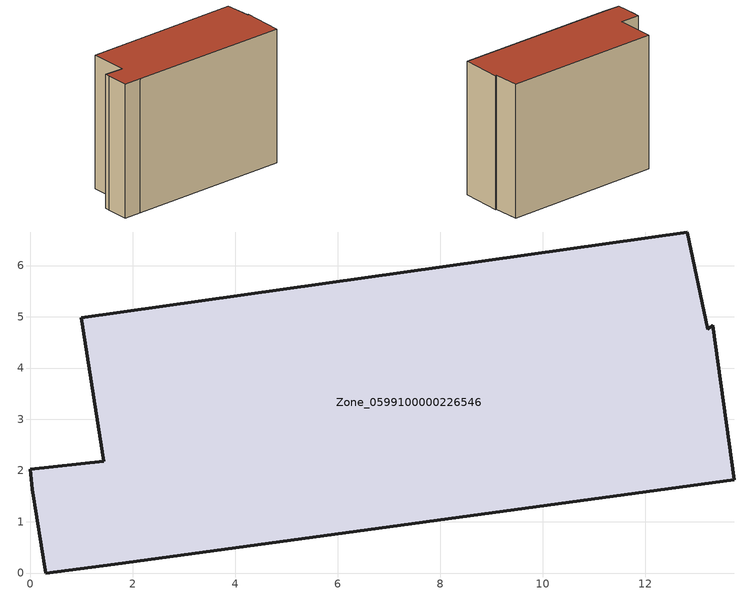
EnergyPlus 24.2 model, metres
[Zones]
Zone_0599100000226546
 floor ground (C_G): 0,2.03 1.43,2.18 0.99,4.98 12.81,6.66 13.22,4.75 13.31,4.84 13.73,1.82 1.65,0.17 0.3,0 0.04,1.63 z0
 wall outside (C_F): 1.43,2.18 0,2.03 0.04,1.63 0.3,0 1.65,0.17 13.73,1.82 13.31,4.84 13.22,4.75 12.81,6.66 0.99,4.98 1.43,2.18 z0:10.18
 roof outside (C_R): 13.31,4.84 13.22,4.75 12.81,6.66 0.99,4.98 1.43,2.18 0,2.03 0.04,1.63 0.3,0 1.65,0.17 13.73,1.82 z10.18
[BUILDING]
Pand.0599100000226546: North Axis=0; Terrain=City; Loads Convergence Tolerance Value=0.04; Temperature Convergence Tolerance Value=0.4; Solar Distribution=FullExterior; Maximum Number of Warmup Days=25; Minimum Number of Warmup Days=1
[Site:Location]
Rotterdam.The.Hague.AP_ZH_NLD Design_Conditions: Latitude=51.96; Longitude=4.45; Time Zone=1; Elevation=-4.5
[SITE:GROUNDTEMPERATURE:BUILDINGSURFACE]
18, 18, 18, 18, 18, 18, 18, 18, 18, 18, 18, 18
[MATERIAL] Thermal Absorptance=0.9; Solar Absorptance=0.7; Visible Absorptance=0.7
Name | Roughness | Thickness | Conductivity | Density | Specific Heat
G.TI.1946 | MediumSmooth | 0.15 | 1 | 540 | 1210
F.TI.1946 | Rough | 0.3 | 0.857143 | 1920 | 840
R.TI.1946 | MediumRough | 0.2 | 0.1 | 1500 | 1000
[CONSTRUCTION]
C_G: G.TI.1946
C_F: F.TI.1946
C_R: R.TI.1946
[ZONE]
Zone_0599100000226546: Type=1; Multiplier=1; Ceiling Height=Autocalculate; Volume=Autocalculate; Floor Area=autocalculate; Part of Total Floor Area=Yes
[ZONEINFILTRATION:DESIGNFLOWRATE]
Infil_Zone_0599100000226546: Zone or ZoneList or Space or SpaceList=Zone_0599100000226546; Schedule=AlwaysOn; Design Flow Rate Calculation Method=Flow/Area; Flow Rate per Floor Area=0.003; Constant Term Coefficient=1; Temperature Term Coefficient=0; Velocity Term Coefficient=0; Velocity Squared Term Coefficient=0
[HVACTEMPLATE:ZONE:IDEALLOADSAIRSYSTEM]
Zone_0599100000226546: Maximum Heating Supply Air Temperature=50; Minimum Cooling Supply Air Temperature=13; Maximum Heating Supply Air Humidity Ratio=0.0156; Minimum Cooling Supply Air Humidity Ratio=0.0077; Heating Limit=NoLimit; Cooling Limit=NoLimit; Dehumidification Control Type=ConstantSensibleHeatRatio; Cooling Sensible Heat Ratio=0.7; Dehumidification Setpoint=60; Humidification Control Type=None; Humidification Setpoint=30; Outdoor Air Method=None; Outdoor Air Flow Rate per Person=0.00944; Outdoor Air Flow Rate per Zone Floor Area=0; Outdoor Air Flow Rate per Zone=0; Demand Controlled Ventilation Type=None; Outdoor Air Economizer Type=NoEconomizer; Heat Recovery Type=None; Sensible Heat Recovery Effectiveness=0.7; Latent Heat Recovery Effectiveness=0.65
[ZONECONTROL:THERMOSTAT]
ThermostatControl_Zone_0599100000226546: Zone or ZoneList=Zone_0599100000226546; Control Type Schedule=DualSetpointControlType; Control 1=Thermostat_Zone_0599100000226546; Temperature Difference Between Cutout And Setpoint=0
[THERMOSTATSETPOINT:DUALSETPOINT]
Thermostat_Zone_0599100000226546: Heating Setpoint Temperature Schedule=HeatingSetpoint_Zone_0599100000226546; Cooling Setpoint Temperature Schedule=CoolingSetpoint_Zone_0599100000226546
[SCHEDULE:COMPACT]
HeatingSetpoint_Zone_0599100000226546: Through: 12/31, For: AllDays, Until: 24:00, 21
CoolingSetpoint_Zone_0599100000226546: Through: 12/31, For: AllDays, Until: 24:00, 24
DualSetpointControlType: Through: 12/31, For: AllDays, Until: 24:00, 4
AlwaysOn: Through: 12/31, For: AllDays, Until: 24:00, 1
